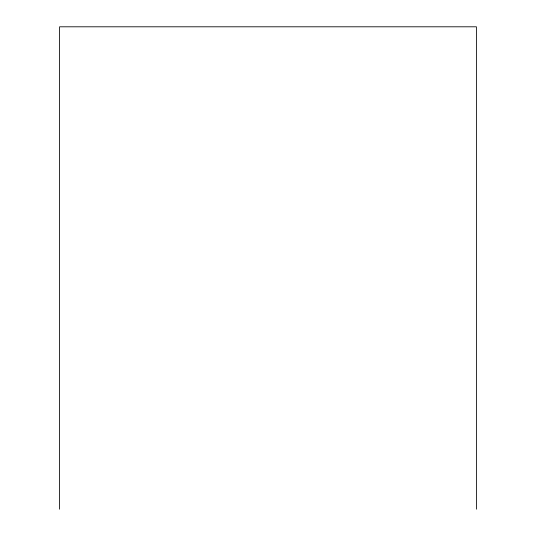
<?xml version="1.0" encoding="UTF-8"?>
<svg xmlns="http://www.w3.org/2000/svg" width="536" height="536" viewBox="0 0 536 536"><rect width="100%" height="100%" fill="white"/><g stroke="black" fill="none" stroke-linecap="round" stroke-linejoin="round"><path stroke-width="0.8" d="M476.41 509.2L476.41 26.8L59.59 26.8L59.59 509.2"/></g></svg>
